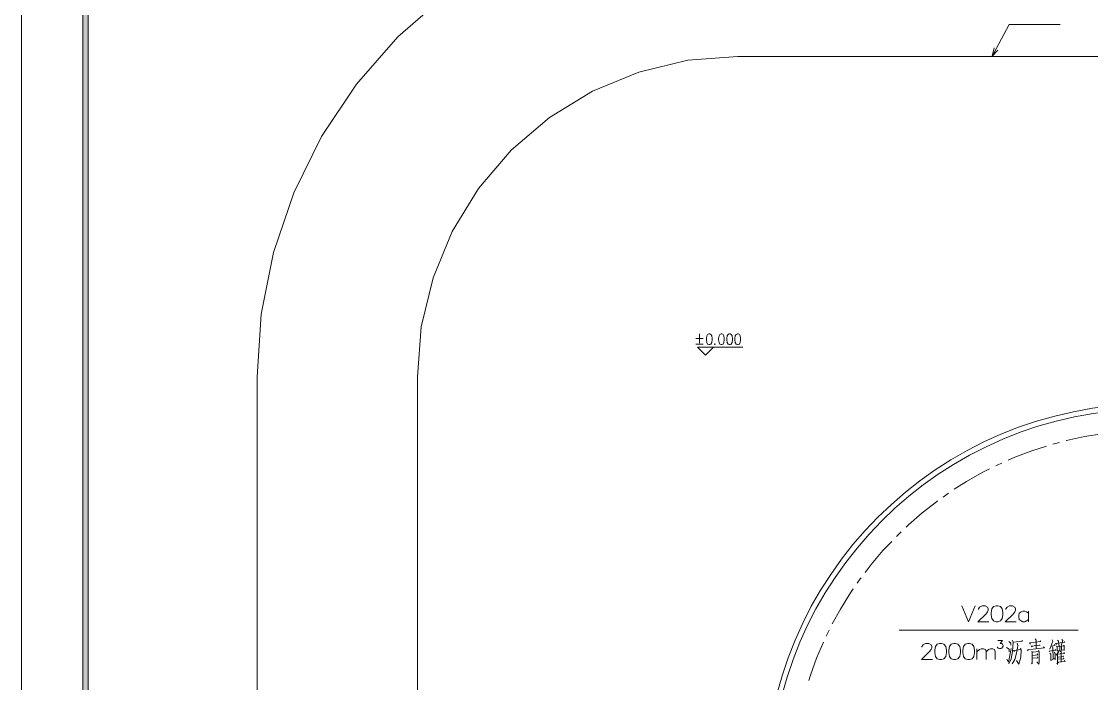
# Model space of a CAD drawing. Header units: millimetres. Extents: x 117 to 78452272, y 10 to 169749766.
# Drawn here: x 78380975 to 78401012, y 169719802 to 169732203 of the extents above; entities that cross this region are included whole.
import ezdxf

# ---------------------------------------------------------------- set-up
doc = ezdxf.new("R2010")
doc.units = ezdxf.units.MM

msp = doc.modelspace()

# ---------------------------------------------------------------- hatches: boundary and pattern name
h = msp.add_hatch(color=0)
h.dxf.hatch_style = 2
h.paths.add_polyline_path([(78382125.616, 169746470.354), (78382225.589, 169746370.381), (78382225.589, 169649727.656), (78382125.616, 169649627.683)])

# ---------------------------------------------------------------- linework, layer by layer
at = {"color": 0, "lineweight": 0}
for points in [[(78380975.066, 169648477.564), (78452272.087, 169648477.564), (78452272.087, 169749421.277), (78380975.066, 169749421.277)], [(78382125.616, 169746470.354), (78382225.589, 169746370.381), (78382225.589, 169649727.656), (78382125.616, 169649627.683)], [(78393846.141, 169726351.679), (78393823.302, 169726342.199), (78393808.22, 169726313.758), (78393800.463, 169726265.926), (78393800.463, 169726237.486), (78393808.22, 169726189.654), (78393823.302, 169726161.213), (78393846.141, 169726151.733), (78393861.654, 169726151.733), (78393884.492, 169726161.213), (78393899.574, 169726189.654), (78393907.331, 169726237.486), (78393907.331, 169726265.926), (78393899.574, 169726313.758), (78393884.492, 169726342.199), (78393861.654, 169726351.679)], [(78394074.958, 169726351.679), (78394052.119, 169726342.199), (78394037.037, 169726313.758), (78394029.281, 169726265.926), (78394029.281, 169726237.486), (78394037.037, 169726189.654), (78394052.119, 169726161.213), (78394074.958, 169726151.733), (78394090.04, 169726151.733), (78394112.879, 169726161.213), (78394128.392, 169726189.654), (78394135.717, 169726237.486), (78394135.717, 169726265.926), (78394128.392, 169726313.758), (78394112.879, 169726342.199), (78394090.04, 169726351.679)], [(78394227.503, 169726351.679), (78394204.664, 169726342.199), (78394189.151, 169726313.758), (78394181.825, 169726265.926), (78394181.825, 169726237.486), (78394189.151, 169726189.654), (78394204.664, 169726161.213), (78394227.503, 169726151.733), (78394242.585, 169726151.733), (78394265.423, 169726161.213), (78394280.505, 169726189.654), (78394288.262, 169726237.486), (78394288.262, 169726265.926), (78394280.505, 169726313.758), (78394265.423, 169726342.199), (78394242.585, 169726351.679)], [(78394379.616, 169726351.679), (78394356.778, 169726342.199), (78394341.696, 169726313.758), (78394333.939, 169726265.926), (78394333.939, 169726237.486), (78394341.696, 169726189.654), (78394356.778, 169726161.213), (78394379.616, 169726151.733), (78394395.129, 169726151.733), (78394417.968, 169726161.213), (78394433.05, 169726189.654), (78394440.807, 169726237.486), (78394440.807, 169726265.926), (78394433.05, 169726313.758), (78394417.968, 169726342.199), (78394395.129, 169726351.679)], [(78399132.205, 169721090.176), (78399132.205, 169721132.837), (78399143.409, 169721204.369), (78399177.883, 169721247.03), (78399223.56, 169721261.251), (78399258.033, 169721261.251), (78399303.711, 169721247.03), (78399337.753, 169721204.369), (78399349.388, 169721132.837), (78399349.388, 169721090.176), (78399337.753, 169721018.644), (78399303.711, 169720975.552), (78399258.033, 169720961.332), (78399223.56, 169720961.332), (78399177.883, 169720975.552), (78399143.409, 169721018.644)], [(78398076.027, 169720383.041), (78398076.027, 169720426.132), (78398087.661, 169720497.234), (78398121.704, 169720540.326), (78398167.381, 169720554.546), (78398201.855, 169720554.546), (78398247.532, 169720540.326), (78398282.005, 169720497.234), (78398293.209, 169720426.132), (78398293.209, 169720383.041), (78398282.005, 169720311.508), (78398247.532, 169720268.848), (78398201.855, 169720254.627), (78398167.381, 169720254.627), (78398121.704, 169720268.848), (78398087.661, 169720311.508)], [(78398338.886, 169720383.041), (78398338.886, 169720426.132), (78398350.521, 169720497.234), (78398384.564, 169720540.326), (78398430.241, 169720554.546), (78398464.714, 169720554.546), (78398510.391, 169720540.326), (78398544.865, 169720497.234), (78398556.069, 169720426.132), (78398556.069, 169720383.041), (78398544.865, 169720311.508), (78398510.391, 169720268.848), (78398464.714, 169720254.627), (78398430.241, 169720254.627), (78398384.564, 169720268.848), (78398350.521, 169720311.508)], [(78398601.746, 169720383.041), (78398601.746, 169720426.132), (78398613.381, 169720497.234), (78398647.423, 169720540.326), (78398693.531, 169720554.546), (78398727.574, 169720554.546), (78398773.251, 169720540.326), (78398807.725, 169720497.234), (78398818.928, 169720426.132), (78398818.928, 169720383.041), (78398807.725, 169720311.508), (78398773.251, 169720268.848), (78398727.574, 169720254.627), (78398693.531, 169720254.627), (78398647.423, 169720268.848), (78398613.381, 169720311.508)]]:
    msp.add_lwpolyline(points, close=True, dxfattribs=at)
for points in [[(78394389.959, 169734549.453), (78393215.277, 169734472.319), (78392060.419, 169734242.64), (78390945.204, 169733863.863), (78389889.025, 169733343.315), (78388909.981, 169732689.182), (78388024.876, 169731912.669), (78387248.363, 169731027.133), (78386594.23, 169730048.089), (78386073.251, 169728992.341), (78385694.906, 169727877.127), (78385465.226, 169726722.268), (78385388.092, 169725547.156)], [(78399223.991, 169731686.437), (78399467.459, 169732143.641)], [(78399467.459, 169732143.641), (78400423.665, 169732143.641)], [(78399153.32, 169731554.146), (78399188.225, 169731705.398)], [(78399153.32, 169731554.146), (78399223.991, 169731686.437)], [(78399259.326, 169731667.477), (78399153.32, 169731554.146)], [(78394389.959, 169731548.544), (78393451.42, 169731474.857), (78392535.721, 169731254.658), (78391665.698, 169730894.411), (78390862.468, 169730402.303), (78390146.714, 169729790.831), (78389534.811, 169729074.646), (78389042.704, 169728271.847), (78388682.456, 169727401.825), (78388462.689, 169726486.125), (78388388.571, 169725547.156)], [(78394389.959, 169731548.544), (78409893.939, 169731548.544)], [(78393602.241, 169726265.926), (78393739.704, 169726265.926)], [(78393602.241, 169726161.213), (78393739.704, 169726161.213)], [(78393671.188, 169726351.679), (78393671.188, 169726180.174)], [(78393960.765, 169726170.693), (78393953.008, 169726161.213), (78393960.765, 169726151.733), (78393968.09, 169726161.213)], [(78393634.991, 169726101.747), (78393935.341, 169726101.747)], [(78393785.381, 169725951.787), (78393634.991, 169726101.747)], [(78393785.381, 169726101.747), (78394482.175, 169726101.747)], [(78393935.341, 169726101.747), (78393785.381, 169725951.787)], [(78385388.092, 169671034.371), (78385388.092, 169725547.156)], [(78388388.571, 169671034.371), (78388388.571, 169725547.156)], [(78401284.638, 169724490.977), (78401211.813, 169724482.359), (78400876.99, 169724427.201), (78400545.184, 169724355.238), (78400533.549, 169724352.222)], [(78400165.115, 169724250.094), (78399894.929, 169724162.187), (78399577.774, 169724041.099), (78399449.361, 169723984.649)], [(78400410.307, 169724319.041), (78400287.495, 169724285.86)], [(78399103.334, 169723822.193), (78398964.148, 169723752.384), (78398668.538, 169723585.188), (78398441.445, 169723440.831)], [(78399332.582, 169723932.939), (78399267.514, 169723904.498), (78399217.096, 169723879.074)], [(78398335.439, 169723370.161), (78398231.588, 169723296.474)], [(78398127.737, 169723223.218), (78398105.329, 169723207.274), (78397838.16, 169722997.417), (78397582.626, 169722774.633), (78397540.396, 169722734.557)], [(78397449.042, 169722646.219), (78397357.256, 169722557.881)], [(78397268.918, 169722465.665), (78397105.601, 169722292.005), (78396886.264, 169722033.455), (78396772.932, 169721885.219)], [(78396695.367, 169721783.953), (78396679.854, 169721763.7), (78396622.111, 169721680.102)], [(78396549.717, 169721574.958), (78396487.234, 169721484.466), (78396309.265, 169721195.751), (78396157.582, 169720919.533)], [(78398583.647, 169721261.251), (78398709.044, 169720961.332), (78398834.872, 169721261.251)], [(78398892.184, 169721190.149), (78398892.184, 169721204.369), (78398915.023, 169721232.81), (78398960.7, 169721261.251), (78399018.012, 169721261.251), (78399063.69, 169721232.81), (78399074.893, 169721204.369), (78399074.893, 169721175.929), (78399063.69, 169721147.057), (78399029.216, 169721104.397), (78398880.55, 169720961.332), (78399086.528, 169720961.332)], [(78399406.7, 169721190.149), (78399406.7, 169721204.369), (78399429.538, 169721232.81), (78399475.216, 169721261.251), (78399532.097, 169721261.251), (78399577.774, 169721232.81), (78399589.409, 169721204.369), (78399589.409, 169721175.929), (78399577.774, 169721147.057), (78399543.732, 169721104.397), (78399395.065, 169720961.332), (78399601.044, 169720961.332)], [(78399829.43, 169721118.617), (78399794.957, 169721147.057), (78399760.914, 169721161.278), (78399726.441, 169721161.278), (78399692.398, 169721147.057), (78399657.925, 169721118.617), (78399646.721, 169721075.525), (78399646.721, 169721047.085), (78399657.925, 169721004.424), (78399692.398, 169720975.552), (78399726.441, 169720961.332), (78399760.914, 169720961.332), (78399794.957, 169720975.552), (78399829.43, 169721004.424)], [(78399829.43, 169721161.278), (78399829.43, 169720961.332)], [(78396100.701, 169720805.771), (78396045.112, 169720691.147)], [(78397411.552, 169720802.754), (78400762.797, 169720802.754)], [(78395989.955, 169720576.092), (78395864.558, 169720280.913), (78395747.78, 169719962.034), (78395716.753, 169719862.923)], [(78397836.006, 169720483.014), (78397836.006, 169720497.234), (78397858.844, 169720526.105), (78397904.522, 169720554.546), (78397961.834, 169720554.546), (78398007.511, 169720526.105), (78398018.715, 169720497.234), (78398018.715, 169720468.793), (78398007.511, 169720440.353), (78397973.037, 169720397.261), (78397824.371, 169720254.627), (78398030.349, 169720254.627)], [(78399259.326, 169720611.858), (78399345.079, 169720611.858), (78399299.401, 169720554.546), (78399322.24, 169720554.546), (78399339.046, 169720547.22), (78399345.079, 169720540.326), (78399356.282, 169720518.78), (78399356.282, 169720504.559), (78399345.079, 169720483.014), (78399333.444, 169720468.793), (78399310.605, 169720461.899), (78399287.767, 169720461.899), (78399264.928, 169720468.793), (78399253.293, 169720476.119), (78399247.691, 169720490.339)], [(78399527.788, 169720615.305), (78399543.732, 169720575.661), (78399534.251, 169720406.31), (78399508.827, 169720268.848), (78399461.857, 169720174.046)], [(78399499.347, 169720556.269), (78399464.874, 169720591.605)], [(78399499.347, 169720556.269), (78399502.794, 169720520.503)], [(78399546.748, 169720579.97), (78399716.96, 169720595.483), (78399704.464, 169720611.427)], [(78399631.639, 169720512.747), (78399616.126, 169720556.269)], [(78399868.212, 169720540.326), (78399849.252, 169720564.026), (78400063.418, 169720587.727), (78400050.921, 169720603.24)], [(78399972.064, 169720615.305), (78399953.103, 169720639.006)], [(78399972.064, 169720615.305), (78399972.064, 169720453.711)], [(78400284.048, 169720599.361), (78400227.167, 169720445.955)], [(78400284.048, 169720599.361), (78400274.568, 169720623.062)], [(78400353.426, 169720536.447), (78400337.482, 169720552.391), (78400513.727, 169720575.661), (78400504.678, 169720591.605)], [(78400394.363, 169720595.483), (78400375.402, 169720615.305)], [(78400394.363, 169720595.483), (78400397.379, 169720516.625)], [(78400457.277, 169720626.94), (78400472.79, 169720607.549), (78400441.333, 169720512.747)], [(78398864.606, 169720254.627), (78398864.606, 169720454.573)], [(78398864.606, 169720397.261), (78398910.714, 169720440.353), (78398944.756, 169720454.573), (78398990.434, 169720454.573), (78399024.907, 169720440.353), (78399036.111, 169720397.261), (78399036.111, 169720254.627)], [(78399036.111, 169720397.261), (78399081.788, 169720440.353), (78399116.261, 169720454.573), (78399161.939, 169720454.573), (78399196.412, 169720440.353), (78399207.616, 169720397.261), (78399207.616, 169720254.627)], [(78399467.89, 169720445.955), (78399420.92, 169720477.412)], [(78399458.41, 169720201.624), (78399505.811, 169720457.589)], [(78399467.89, 169720445.955), (78399467.89, 169720398.554)], [(78399631.639, 169720512.747), (78399613.109, 169720394.676), (78399572.172, 169720252.904), (78399524.771, 169720174.046)], [(78399549.764, 169720422.254), (78399694.984, 169720438.198), (78399682.056, 169720457.589), (78399694.984, 169720430.011), (78399685.503, 169720296.426), (78399650.599, 169720166.289), (78399606.646, 169720233.081)], [(78399549.764, 169720422.254), (78399565.708, 169720406.31)], [(78399827.275, 169720418.376), (78399811.331, 169720433.889), (78400129.779, 169720469.655), (78400113.835, 169720493.356)], [(78399896.653, 169720493.356), (78399883.725, 169720504.99), (78400047.474, 169720520.503), (78400034.978, 169720528.691)], [(78399899.669, 169720386.919), (78399899.669, 169720170.167), (78399887.173, 169720189.99)], [(78399899.669, 169720386.919), (78399890.189, 169720410.619)], [(78400031.961, 169720406.31), (78399899.669, 169720390.797)], [(78400031.961, 169720406.31), (78400019.464, 169720426.132), (78400031.961, 169720402.432), (78400031.961, 169720193.868), (78400022.481, 169720166.289), (78399984.56, 169720209.812)], [(78400003.521, 169720339.518), (78399994.04, 169720359.34)], [(78400224.15, 169720394.676), (78400214.67, 169720410.619), (78400340.498, 169720426.132), (78400328.001, 169720438.198)], [(78400249.143, 169720351.584), (78400230.183, 169720370.975)], [(78400249.143, 169720351.584), (78400246.127, 169720237.391), (78400328.001, 169720276.604)], [(78400324.985, 169720512.747), (78400258.624, 169720501.112)], [(78400287.064, 169720473.533), (78400277.584, 169720489.046)], [(78400287.064, 169720473.533), (78400290.081, 169720268.848)], [(78400312.488, 169720390.797), (78400328.001, 169720367.097), (78400328.001, 169720249.025)], [(78400324.985, 169720512.747), (78400315.505, 169720532.569)], [(78400390.915, 169720394.676), (78400349.978, 169720331.762)], [(78400365.922, 169720493.356), (78400353.426, 169720504.99)], [(78400375.402, 169720367.097), (78400375.402, 169720162.411), (78400362.906, 169720182.233)], [(78400416.339, 169720501.112), (78400409.876, 169720512.747), (78400419.356, 169720501.112), (78400419.356, 169720410.619), (78400419.356, 169720418.376), (78400365.922, 169720418.376)], [(78400416.339, 169720501.112), (78400365.922, 169720493.356)], [(78400365.922, 169720493.356), (78400365.922, 169720410.619)], [(78400507.694, 169720367.097), (78400378.419, 169720351.584)], [(78400390.915, 169720394.676), (78400387.899, 169720418.376)], [(78400447.796, 169720390.797), (78400425.82, 169720414.498)], [(78400428.836, 169720370.975), (78400441.333, 169720347.275), (78400444.78, 169720205.503)], [(78400447.796, 169720390.797), (78400435.3, 169720367.097)], [(78400447.796, 169720493.356), (78400438.316, 169720504.99)], [(78400457.277, 169720501.112), (78400498.214, 169720508.869), (78400488.734, 169720524.813), (78400501.23, 169720504.99), (78400501.23, 169720422.254), (78400501.23, 169720433.889), (78400447.796, 169720430.011)], [(78400447.796, 169720493.356), (78400447.796, 169720422.254)], [(78400491.75, 169720383.041), (78400507.694, 169720367.097)], [(78399458.41, 169720201.624), (78399423.937, 169720260.66)], [(78399899.669, 169720276.604), (78400006.537, 169720284.361), (78399997.057, 169720304.183)], [(78400003.521, 169720339.518), (78399905.702, 169720327.883)], [(78400495.197, 169720268.848), (78400381.435, 169720256.782)], [(78400394.363, 169720189.99), (78400381.435, 169720205.503), (78400520.191, 169720217.568), (78400507.694, 169720241.269)], [(78400488.734, 169720311.939), (78400387.899, 169720300.305)], [(78400488.734, 169720311.939), (78400479.253, 169720324.005)], [(78400495.197, 169720268.848), (78400485.717, 169720284.361)]]:
    msp.add_lwpolyline(points, dxfattribs=at)
for major_axis, ratio in [((0, 7246.308), 0.999286), ((0, 7146.336), 0.999276)]:
    msp.add_ellipse((78402131.391, 169717795.381), major_axis=major_axis, ratio=ratio, start_param=0, end_param=6.283185, dxfattribs=at)

doc.saveas('drawing.dxf')
